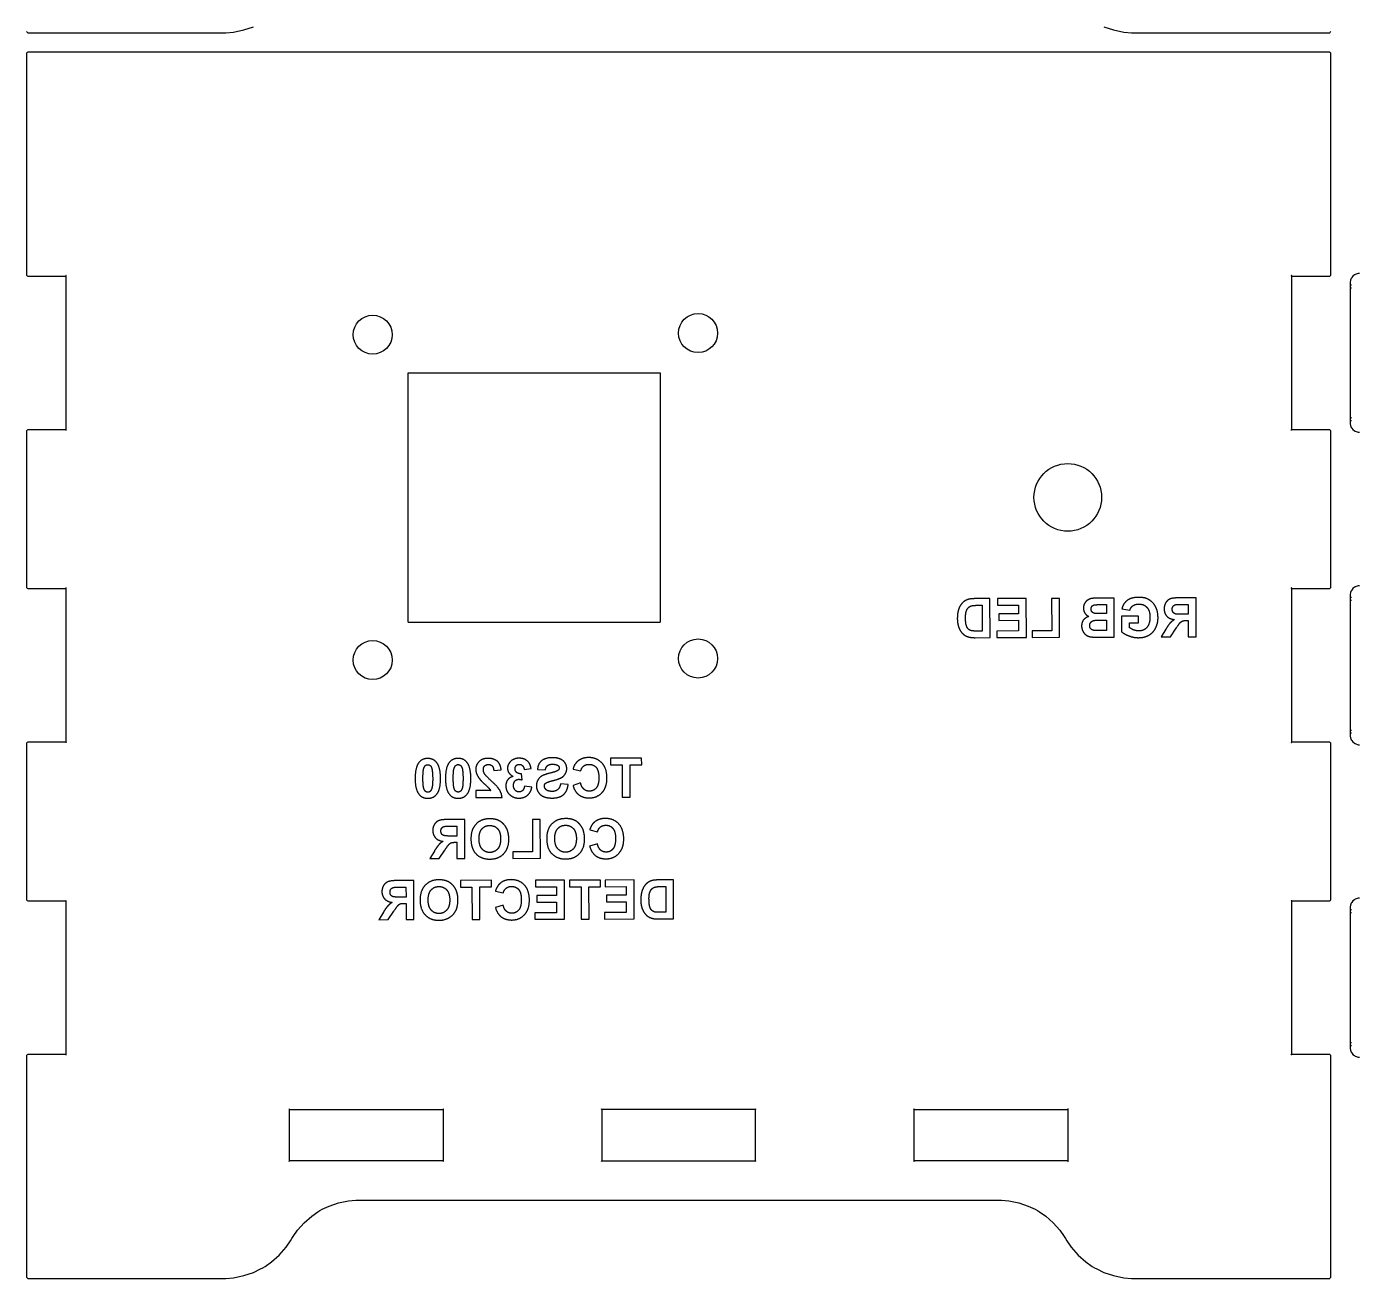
# Model space of a CAD drawing. Header units: millimetres. Extents: x 10 to 222, y 10 to 210.
# Drawn here: x 120 to 222.4, y 114 to 210.2 of the extents above; entities that cross this region are included whole.
import ezdxf

# ---------------------------------------------------------------- set-up
doc = ezdxf.new("R2010")
doc.units = ezdxf.units.MM
doc.layers.get('0').update_dxf_attribs({"linetype": 'CONTINUOUS'})

msp = doc.modelspace()

# ---------------------------------------------------------------- linework, layer by layer
for p, q in [((136.68, 209.91), (137.43, 210.16)), ((202.77, 210.16), (203.52, 209.91)), ((120, 209.8), (120, 209.78)), ((120, 209.78), (120.03, 209.73)), ((120.03, 209.73), (120.08, 209.7)), ((120.08, 209.7), (120.1, 209.7)), ((120.1, 209.7), (123.1, 209.7)), ((123.1, 209.7), (135.1, 209.7)), ((135.1, 209.7), (135.3, 209.7)), ((135.3, 209.7), (135.9, 209.75)), ((135.9, 209.75), (136.68, 209.91)), ((203.52, 209.91), (204.3, 209.75)), ((204.3, 209.75), (204.9, 209.7)), ((204.9, 209.7), (205.1, 209.7)), ((205.1, 209.7), (217.1, 209.7)), ((217.1, 209.7), (220.1, 209.7)), ((220.1, 209.7), (220.12, 209.7)), ((220.12, 209.7), (220.17, 209.73)), ((220.17, 209.73), (220.2, 209.78)), ((220.2, 209.78), (220.2, 209.8)), ((221.72, 190.68), (221.7, 190.54)), ((221.7, 190.54), (221.7, 190.5)), ((221.7, 190.5), (221.7, 190.2)), ((221.78, 190.82), (221.72, 190.68)), ((221.79, 190.85), (221.78, 190.82)), ((221.81, 190.88), (221.79, 190.85)), ((221.91, 191), (221.81, 190.88)), ((222.02, 191.09), (221.91, 191)), ((222.05, 191.11), (222.02, 191.09)), ((222.08, 191.12), (222.05, 191.11)), ((222.31, 191.2), (222.08, 191.12)), ((222.4, 191.2), (222.31, 191.2)), ((221.73, 190.27), (221.7, 190.22)), ((221.7, 190.22), (221.7, 190.2)), ((221.7, 190.2), (221.7, 180)), ((221.7, 190.2), (221.7, 190.18)), ((221.7, 190.18), (221.73, 190.13)), ((221.78, 190.3), (221.73, 190.27)), ((221.73, 190.13), (221.78, 190.1)), ((221.8, 190.3), (221.78, 190.3)), ((221.78, 190.1), (221.8, 190.1)), ((149.32, 164.42), (149.32, 183.58)), ((149.32, 183.58), (168.68, 183.58)), ((168.68, 183.58), (168.68, 164.42)), ((221.73, 180.07), (221.7, 180.02)), ((221.7, 180.02), (221.7, 180)), ((221.7, 180), (221.7, 179.7)), ((221.7, 180), (221.7, 179.98)), ((221.7, 179.98), (221.73, 179.93)), ((221.7, 179.7), (221.7, 179.66)), ((221.7, 179.66), (221.72, 179.52)), ((221.72, 179.52), (221.78, 179.38)), ((221.78, 180.1), (221.73, 180.07)), ((221.73, 179.93), (221.78, 179.9)), ((221.8, 180.1), (221.78, 180.1)), ((221.78, 179.9), (221.8, 179.9)), ((221.78, 179.38), (221.79, 179.35)), ((221.79, 179.35), (221.81, 179.32)), ((221.81, 179.32), (221.91, 179.21)), ((221.91, 179.21), (222.02, 179.11)), ((222.02, 179.11), (222.05, 179.09)), ((222.05, 179.09), (222.08, 179.08)), ((222.08, 179.08), (222.32, 179)), ((222.32, 179), (222.4, 179)), ((221.91, 167), (221.81, 166.88)), ((222.02, 167.09), (221.91, 167)), ((222.05, 167.11), (222.02, 167.09)), ((222.08, 167.12), (222.05, 167.11)), ((222.31, 167.2), (222.08, 167.12)), ((222.4, 167.2), (222.31, 167.2)), ((194.02, 166.23), (192.91, 166.22)), ((194.03, 163.23), (194.02, 166.23)), ((203.56, 166.26), (202.36, 166.26)), ((203.57, 163.26), (203.56, 166.26)), ((209.85, 166.29), (208.57, 166.28)), ((209.86, 163.29), (209.85, 166.29)), ((221.72, 166.68), (221.7, 166.54)), ((221.7, 166.54), (221.7, 166.5)), ((221.7, 166.5), (221.7, 166.2)), ((221.73, 166.27), (221.7, 166.22)), ((221.7, 166.22), (221.7, 166.2)), ((221.7, 166.2), (221.7, 156)), ((221.7, 166.2), (221.7, 166.18)), ((221.7, 166.18), (221.73, 166.13)), ((221.78, 166.82), (221.72, 166.68)), ((221.78, 166.3), (221.73, 166.27)), ((221.73, 166.13), (221.78, 166.1)), ((221.79, 166.85), (221.78, 166.82)), ((221.8, 166.3), (221.78, 166.3)), ((221.78, 166.1), (221.8, 166.1)), ((221.81, 166.88), (221.79, 166.85)), ((193.14, 165.71), (193.42, 165.72)), ((193.42, 165.72), (193.42, 163.73)), ((202.96, 165.07), (202.56, 165.07)), ((202.61, 165.76), (202.96, 165.76)), ((202.96, 165.76), (202.96, 165.07)), ((205.43, 164.88), (204.13, 164.87)), ((204.13, 164.87), (204.13, 163.68)), ((204.16, 165.44), (204.77, 165.33)), ((205.44, 164.37), (205.43, 164.88)), ((208.77, 165.78), (209.24, 165.78)), ((209.25, 165.02), (208.8, 165.02)), ((209.24, 165.78), (209.25, 165.02)), ((149.32, 164.42), (168.68, 164.42)), ((202.47, 164.57), (202.96, 164.57)), ((202.96, 164.57), (202.97, 163.77)), ((204.74, 163.99), (204.74, 164.37)), ((204.74, 164.37), (205.44, 164.37)), ((207.53, 163.87), (207.16, 163.28)), ((207.89, 163.28), (208.32, 163.94)), ((209.13, 164.54), (209.25, 164.54)), ((209.25, 164.54), (209.25, 163.29)), ((192.89, 163.22), (194.03, 163.23)), ((193.42, 163.73), (192.97, 163.73)), ((202.97, 163.77), (202.41, 163.76)), ((202.55, 163.26), (203.57, 163.26)), ((207.16, 163.28), (207.89, 163.28)), ((209.25, 163.29), (209.86, 163.29)), ((221.73, 156.07), (221.7, 156.02)), ((221.7, 156.02), (221.7, 156)), ((221.7, 156), (221.7, 155.7)), ((221.7, 156), (221.7, 155.98)), ((221.7, 155.98), (221.73, 155.93)), ((221.7, 155.7), (221.7, 155.66)), ((221.7, 155.66), (221.72, 155.52)), ((221.78, 156.1), (221.73, 156.07)), ((221.73, 155.93), (221.78, 155.9)), ((221.8, 156.1), (221.78, 156.1)), ((221.78, 155.9), (221.8, 155.9)), ((221.72, 155.52), (221.78, 155.38)), ((221.78, 155.38), (221.79, 155.35)), ((221.79, 155.35), (221.81, 155.32)), ((221.81, 155.32), (221.91, 155.21)), ((221.91, 155.21), (222.02, 155.11)), ((222.02, 155.11), (222.05, 155.09)), ((222.05, 155.09), (222.08, 155.08)), ((222.08, 155.08), (222.32, 155)), ((222.32, 155), (222.4, 155)), ((155.89, 153.01), (156.46, 153.07)), ((158.07, 152.3), (158.01, 152.77)), ((158.23, 153.09), (158.76, 153.18)), ((159.26, 153.09), (159.86, 153.07)), ((161.98, 153.13), (162.58, 152.99)), ((158.81, 151.74), (158.25, 151.81)), ((161.61, 151.93), (161.02, 151.99)), ((162.56, 152.06), (161.98, 151.87)), ((154.52, 151.47), (154.52, 150.94)), ((155.66, 151.47), (154.52, 151.47)), ((154.52, 150.94), (156.53, 150.94)), ((153.66, 149.25), (152.38, 149.25)), ((152.58, 148.74), (153.05, 148.74)), ((153.05, 148.74), (153.05, 147.98)), ((153.66, 146.25), (153.66, 149.25)), ((153.05, 147.98), (152.61, 147.98)), ((152.93, 147.5), (153.06, 147.5)), ((153.06, 147.5), (153.06, 146.25)), ((163.27, 148.45), (163.87, 148.31)), ((151.33, 146.83), (150.97, 146.25)), ((151.69, 146.25), (152.13, 146.9)), ((163.85, 147.38), (163.26, 147.2)), ((150.97, 146.25), (151.69, 146.25)), ((153.06, 146.25), (153.66, 146.25)), ((149.75, 144.56), (148.47, 144.56)), ((149.76, 141.56), (149.75, 144.56)), ((169.7, 144.61), (168.59, 144.61)), ((169.71, 141.61), (169.7, 144.61)), ((148.67, 144.05), (149.14, 144.05)), ((149.14, 144.05), (149.15, 143.29)), ((156.02, 143.75), (156.62, 143.61)), ((168.82, 144.1), (169.1, 144.1)), ((169.1, 144.1), (169.1, 142.12)), ((149.15, 143.29), (148.7, 143.29)), ((149.02, 142.81), (149.15, 142.81)), ((149.15, 142.81), (149.15, 141.56)), ((156.61, 142.68), (156.02, 142.49)), ((221.72, 142.68), (221.7, 142.55)), ((221.7, 142.55), (221.7, 142.5)), ((221.7, 142.5), (221.7, 142.2)), ((221.78, 142.82), (221.72, 142.68)), ((221.79, 142.85), (221.78, 142.82)), ((221.81, 142.88), (221.79, 142.85)), ((221.91, 143), (221.81, 142.88)), ((222.02, 143.09), (221.91, 143)), ((222.05, 143.11), (222.02, 143.09)), ((222.08, 143.12), (222.05, 143.11)), ((222.31, 143.2), (222.08, 143.12)), ((222.4, 143.2), (222.31, 143.2)), ((147.42, 142.14), (147.06, 141.55)), ((147.06, 141.55), (147.78, 141.56)), ((147.78, 141.56), (148.22, 142.21)), ((149.15, 141.56), (149.76, 141.56)), ((168.57, 141.61), (169.71, 141.61)), ((169.1, 142.12), (168.65, 142.12)), ((221.73, 142.27), (221.7, 142.22)), ((221.7, 142.22), (221.7, 142.2)), ((221.7, 142.2), (221.7, 132)), ((221.7, 142.2), (221.7, 142.18)), ((221.7, 142.18), (221.73, 142.13)), ((221.78, 142.3), (221.73, 142.27)), ((221.73, 142.13), (221.78, 142.1)), ((221.8, 142.3), (221.78, 142.3)), ((221.78, 142.1), (221.8, 142.1)), ((221.78, 132.1), (221.73, 132.07)), ((221.8, 132.1), (221.78, 132.1)), ((221.73, 132.07), (221.7, 132.02)), ((221.7, 132.02), (221.7, 132)), ((221.7, 132), (221.7, 131.7)), ((221.7, 132), (221.7, 131.98)), ((221.7, 131.98), (221.73, 131.93)), ((221.7, 131.7), (221.7, 131.66)), ((221.7, 131.66), (221.72, 131.52)), ((221.72, 131.52), (221.78, 131.38)), ((221.73, 131.93), (221.78, 131.9)), ((221.78, 131.9), (221.8, 131.9)), ((221.78, 131.38), (221.79, 131.35)), ((221.79, 131.35), (221.81, 131.32)), ((221.81, 131.32), (221.91, 131.21)), ((221.91, 131.21), (222.02, 131.11)), ((222.02, 131.11), (222.05, 131.09)), ((222.05, 131.09), (222.08, 131.08)), ((222.08, 131.08), (222.32, 131)), ((222.32, 131), (222.4, 131))]:
    msp.add_line(p, q)
for points in [[(220.2, 191.1), (220.2, 208.1), (220.2, 208.12), (220.17, 208.17), (220.12, 208.2), (220.1, 208.2), (217.1, 208.2), (123.1, 208.2), (120.1, 208.2), (120.08, 208.2), (120.03, 208.17), (120, 208.12), (120, 208.1), (120, 191.1), (120, 191.08), (120.03, 191.03), (120.08, 191), (120.1, 191), (123, 191), (123.01, 191), (123.04, 191.01), (123.04, 191.04), (123.01, 191.04), (123, 191.01), (123, 191), (123, 179.2), (120.1, 179.2), (120.08, 179.2), (120.03, 179.17), (120, 179.12), (120, 179.1), (120, 167.1), (120, 167.08), (120.03, 167.03), (120.08, 167), (120.1, 167), (123, 167), (123.01, 167), (123.04, 167.01), (123.04, 167.04), (123.01, 167.04), (123, 167.01), (123, 167), (123, 155.2), (123.01, 155.2), (123.04, 155.19), (123.04, 155.16), (123.01, 155.16), (123, 155.19), (123, 155.2), (120.1, 155.2), (120.08, 155.2), (120.03, 155.17), (120, 155.12), (120, 155.1), (120, 143.1), (120, 143.08), (120.03, 143.03), (120.08, 143), (120.1, 143), (123, 143), (123, 143.01), (123.01, 143.04), (123.04, 143.04), (123.04, 143.02), (123.01, 143), (123, 143), (123, 131.2), (120.1, 131.2), (120.08, 131.2), (120.03, 131.17), (120, 131.12), (120, 131.1), (120, 114.1), (120, 114.08), (120.03, 114.03), (120.08, 114), (120.1, 114), (123.1, 114), (135.1, 114), (135.3, 114), (135.9, 114.05), (136.68, 114.21), (137.43, 114.46), (137.98, 114.72), (138.15, 114.82), (138.32, 114.92), (138.81, 115.26), (139.41, 115.79), (139.94, 116.39), (140.28, 116.88), (140.38, 117.05), (140.48, 117.22), (140.81, 117.69), (141.32, 118.27), (141.9, 118.78), (142.38, 119.11), (142.54, 119.21), (142.71, 119.31), (143.24, 119.55), (143.96, 119.8), (144.72, 119.95), (145.3, 120), (145.49, 120), (194.71, 120), (194.9, 120), (195.48, 119.95), (196.23, 119.8), (196.96, 119.55), (197.49, 119.31), (197.66, 119.21), (197.82, 119.11), (198.3, 118.78), (198.88, 118.27), (199.39, 117.69), (199.72, 117.22), (199.82, 117.05), (199.92, 116.88), (200.26, 116.39), (200.79, 115.79), (201.38, 115.26), (201.88, 114.92), (202.05, 114.82), (202.22, 114.72), (202.77, 114.46), (203.52, 114.21), (204.3, 114.05), (204.9, 114), (205.1, 114), (217.1, 114), (220.1, 114), (220.12, 114), (220.17, 114.03), (220.2, 114.08), (220.2, 114.1), (220.2, 131.1), (220.2, 131.12), (220.17, 131.17), (220.12, 131.2), (220.1, 131.2), (217.2, 131.2), (217.2, 131.19), (217.18, 131.16), (217.16, 131.16), (217.16, 131.19), (217.19, 131.2), (217.2, 131.2), (217.2, 143), (217.19, 143), (217.16, 143.02), (217.16, 143.04), (217.18, 143.04), (217.2, 143.01), (217.2, 143), (220.1, 143), (220.12, 143), (220.17, 143.03), (220.2, 143.08), (220.2, 143.1), (220.2, 155.1), (220.2, 155.12), (220.17, 155.17), (220.12, 155.2), (220.1, 155.2), (217.2, 155.2), (217.19, 155.2), (217.16, 155.19), (217.16, 155.16), (217.18, 155.16), (217.2, 155.19), (217.2, 155.2), (217.2, 167), (220.1, 167), (220.12, 167), (220.17, 167.03), (220.2, 167.08), (220.2, 167.1), (220.2, 179.1), (220.2, 179.12), (220.17, 179.17), (220.12, 179.2), (220.1, 179.2), (217.2, 179.2), (217.2, 179.19), (217.18, 179.16), (217.16, 179.16), (217.16, 179.19), (217.19, 179.2), (217.2, 179.2), (217.2, 191), (217.2, 191.01), (217.18, 191.04), (217.16, 191.04), (217.16, 191.01), (217.19, 191), (217.2, 191), (220.1, 191), (220.12, 191), (220.17, 191.03), (220.2, 191.08)], [(123.04, 179.19), (123.01, 179.2), (123, 179.2), (123, 179.19), (123.01, 179.16), (123.04, 179.16)], [(217.2, 167.01), (217.18, 167.04), (217.16, 167.04), (217.16, 167.01), (217.19, 167), (217.2, 167)], [(196.21, 165.06), (194.71, 165.06), (194.71, 164.55), (196.21, 164.56), (196.22, 163.74), (194.54, 163.73), (194.54, 163.23), (196.82, 163.24), (196.81, 166.24), (194.59, 166.23), (194.59, 165.72), (196.21, 165.73)], [(197.26, 163.24), (199.37, 163.25), (199.36, 166.22), (198.75, 166.22), (198.76, 163.75), (197.25, 163.74)], [(165.77, 150.97), (166.37, 150.97), (166.37, 153.46), (167.26, 153.46), (167.25, 153.97), (164.87, 153.96), (164.87, 153.46), (165.76, 153.46)], [(157.36, 146.77), (157.36, 146.26), (159.47, 146.27), (159.46, 149.24), (158.86, 149.24), (158.86, 146.77)], [(153.33, 144.57), (153.33, 144.06), (154.21, 144.06), (154.22, 141.57), (154.83, 141.57), (154.82, 144.07), (155.71, 144.07), (155.71, 144.58)], [(159.04, 142.09), (159.04, 141.59), (161.32, 141.59), (161.32, 144.59), (159.09, 144.59), (159.09, 144.08), (160.71, 144.08), (160.71, 143.42), (159.21, 143.41), (159.21, 142.91), (160.72, 142.91), (160.72, 142.09)], [(161.71, 144.59), (161.71, 144.08), (162.6, 144.09), (162.6, 141.59), (163.21, 141.6), (163.2, 144.09), (164.09, 144.09), (164.09, 144.6)], [(166.07, 142.93), (166.07, 142.11), (164.4, 142.1), (164.4, 141.6), (166.68, 141.61), (166.67, 144.61), (164.45, 144.6), (164.45, 144.09), (166.07, 144.1), (166.07, 143.43), (164.56, 143.43), (164.56, 142.92)], [(123.01, 131.2), (123, 131.2), (123, 131.19), (123.01, 131.16), (123.04, 131.16), (123.04, 131.19)], [(140.2, 126.97), (152, 126.97), (152.01, 126.97), (152.04, 126.99), (152.04, 127.01), (152.01, 127.02), (152, 126.99), (152, 126.97), (152, 123.03), (152, 123.02), (152.01, 122.98), (152.04, 122.99), (152.04, 123.01), (152.01, 123.03), (152, 123.03), (146.1, 123.03), (140.2, 123.03), (140.2, 123.02), (140.18, 122.98), (140.16, 122.99), (140.16, 123.01), (140.19, 123.03), (140.2, 123.03)], [(140.2, 126.99), (140.18, 127.02), (140.16, 127.01), (140.16, 126.99), (140.19, 126.97), (140.2, 126.97)], [(164.16, 123.01), (164.16, 122.99), (164.18, 122.98), (164.2, 123.02), (164.2, 123.03), (170.1, 123.03), (176, 123.03), (176.01, 123.03), (176.04, 123.01), (176.04, 122.99), (176.01, 122.98), (176, 123.02), (176, 123.03), (176, 126.97), (164.2, 126.97), (164.19, 126.97), (164.16, 126.99), (164.16, 127.01), (164.18, 127.02), (164.2, 126.99), (164.2, 126.97), (164.2, 123.03), (164.19, 123.03)], [(176, 126.97), (176.01, 126.97), (176.04, 126.99), (176.04, 127.01), (176.01, 127.02), (176, 126.99)], [(200.01, 123.03), (200, 123.03), (194.1, 123.03), (188.2, 123.03), (188.19, 123.03), (188.16, 123.01), (188.16, 122.99), (188.18, 122.98), (188.2, 123.02), (188.2, 123.03), (188.2, 126.97), (188.19, 126.97), (188.16, 126.99), (188.16, 127.01), (188.18, 127.02), (188.2, 126.99), (188.2, 126.97), (200, 126.97), (200, 123.03), (200, 123.02), (200.01, 122.98), (200.04, 122.99), (200.04, 123.01)], [(200, 126.97), (200.01, 126.97), (200.04, 126.99), (200.04, 127.01), (200.01, 127.02), (200, 126.99)]]:
    msp.add_lwpolyline(points, close=True)
for centre, radius in [((146.59, 186.5), 1.5), ((171.59, 186.62), 1.5), ((200, 174), 2.6), ((146.59, 161.5), 1.5), ((171.59, 161.62), 1.5)]:
    msp.add_circle(centre, radius)
for points in [[(192.34, 166.16), (192.08, 166.08), (191.89, 165.88)], [(192.91, 166.22), (192.54, 166.22), (192.34, 166.16)], [(201.52, 166.1), (201.38, 166.01), (201.29, 165.85)], [(201.83, 166.23), (201.66, 166.2), (201.52, 166.1)], [(202.36, 166.26), (202.01, 166.26), (201.83, 166.23)], [(204.57, 166.08), (204.25, 165.85), (204.16, 165.44)], [(205.44, 166.32), (204.88, 166.32), (204.57, 166.08)], [(206.16, 166.18), (205.87, 166.32), (205.44, 166.32)], [(206.73, 165.62), (206.54, 165.98), (206.16, 166.18)], [(207.53, 165.91), (207.4, 165.7), (207.4, 165.44)], [(207.87, 166.2), (207.66, 166.12), (207.53, 165.91)], [(208.57, 166.28), (208.09, 166.28), (207.87, 166.2)], [(191.61, 165.4), (191.51, 165.11), (191.51, 164.69)], [(191.89, 165.88), (191.7, 165.68), (191.61, 165.4)], [(192.14, 164.72), (192.14, 165.06), (192.2, 165.25)], [(192.2, 165.25), (192.26, 165.44), (192.37, 165.54)], [(192.37, 165.54), (192.48, 165.65), (192.65, 165.68)], [(192.65, 165.68), (192.77, 165.71), (193.14, 165.71)], [(201.29, 165.85), (201.2, 165.69), (201.2, 165.5)], [(201.2, 165.5), (201.2, 165.29), (201.31, 165.11)], [(201.31, 165.11), (201.43, 164.94), (201.62, 164.85)], [(201.79, 165.42), (201.79, 165.55), (201.86, 165.64)], [(201.88, 165.18), (201.79, 165.27), (201.79, 165.42)], [(201.86, 165.64), (201.94, 165.73), (202.09, 165.75)], [(202.12, 165.08), (201.97, 165.09), (201.88, 165.18)], [(202.09, 165.75), (202.18, 165.76), (202.61, 165.76)], [(202.56, 165.07), (202.21, 165.07), (202.12, 165.08)], [(204.77, 165.33), (204.83, 165.55), (205, 165.68)], [(205, 165.68), (205.18, 165.8), (205.44, 165.8)], [(205.44, 165.8), (205.84, 165.81), (206.07, 165.56)], [(206.07, 165.56), (206.31, 165.3), (206.31, 164.81)], [(206.93, 164.79), (206.93, 165.26), (206.73, 165.62)], [(207.4, 165.44), (207.4, 165.1), (207.6, 164.88)], [(207.6, 164.88), (207.8, 164.66), (208.19, 164.61)], [(208.02, 165.4), (208.02, 165.55), (208.1, 165.65)], [(208.08, 165.18), (208.02, 165.27), (208.02, 165.4)], [(208.25, 165.05), (208.15, 165.09), (208.08, 165.18)], [(208.1, 165.65), (208.18, 165.74), (208.33, 165.77)], [(208.8, 165.02), (208.36, 165.01), (208.25, 165.05)], [(208.33, 165.77), (208.4, 165.78), (208.77, 165.78)], [(191.51, 164.69), (191.51, 164.32), (191.61, 164.05)], [(191.61, 164.05), (191.72, 163.72), (191.93, 163.52)], [(192.2, 164.17), (192.14, 164.37), (192.14, 164.72)], [(192.36, 163.88), (192.26, 163.97), (192.2, 164.17)], [(192.6, 163.75), (192.46, 163.79), (192.36, 163.88)], [(201.2, 164.58), (201.06, 164.38), (201.06, 164.12)], [(201.06, 164.12), (201.06, 163.92), (201.15, 163.73)], [(201.62, 164.85), (201.35, 164.77), (201.2, 164.58)], [(201.68, 164.15), (201.68, 164.29), (201.75, 164.38)], [(201.77, 163.9), (201.68, 164), (201.68, 164.15)], [(201.75, 164.38), (201.81, 164.48), (201.94, 164.52)], [(201.99, 163.78), (201.85, 163.81), (201.77, 163.9)], [(201.94, 164.52), (202.06, 164.57), (202.47, 164.57)], [(205.07, 163.81), (204.88, 163.89), (204.74, 163.99)], [(206.08, 164.01), (205.84, 163.74), (205.45, 163.74)], [(206.31, 164.81), (206.31, 164.28), (206.08, 164.01)], [(206.24, 163.42), (206.59, 163.62), (206.76, 163.99)], [(206.76, 163.99), (206.94, 164.36), (206.93, 164.79)], [(207.87, 164.35), (207.74, 164.22), (207.53, 163.87)], [(208.19, 164.61), (208, 164.49), (207.87, 164.35)], [(208.32, 163.94), (208.55, 164.29), (208.64, 164.38)], [(208.64, 164.38), (208.73, 164.47), (208.82, 164.5)], [(208.82, 164.5), (208.92, 164.54), (209.13, 164.54)], [(191.93, 163.52), (192.09, 163.37), (192.36, 163.28)], [(192.36, 163.28), (192.56, 163.22), (192.89, 163.22)], [(192.97, 163.73), (192.72, 163.73), (192.6, 163.75)], [(201.15, 163.73), (201.25, 163.53), (201.42, 163.42)], [(201.42, 163.42), (201.58, 163.3), (201.82, 163.28)], [(201.82, 163.28), (201.97, 163.26), (202.55, 163.26)], [(202.41, 163.76), (202.08, 163.76), (201.99, 163.78)], [(204.13, 163.68), (204.32, 163.5), (204.69, 163.36)], [(204.69, 163.36), (205.05, 163.22), (205.42, 163.22)], [(205.45, 163.74), (205.26, 163.74), (205.07, 163.81)], [(205.42, 163.22), (205.89, 163.22), (206.24, 163.42)], [(150.14, 153.63), (149.85, 153.26), (149.85, 152.4)], [(150.82, 153.94), (150.38, 153.94), (150.14, 153.63)], [(151.5, 153.63), (151.26, 153.94), (150.82, 153.94)], [(151.8, 152.42), (151.8, 153.26), (151.5, 153.63)], [(152.47, 153.63), (152.18, 153.26), (152.18, 152.41)], [(153.15, 153.95), (152.71, 153.94), (152.47, 153.63)], [(153.83, 153.64), (153.59, 153.95), (153.15, 153.95)], [(154.13, 152.42), (154.13, 153.27), (153.83, 153.64)], [(154.77, 153.71), (154.51, 153.47), (154.51, 153.11)], [(155.46, 153.95), (155.02, 153.95), (154.77, 153.71)], [(156.14, 153.75), (155.87, 153.95), (155.46, 153.95)], [(156.46, 153.07), (156.41, 153.54), (156.14, 153.75)], [(157.16, 153.69), (156.95, 153.46), (156.95, 153.19)], [(157.84, 153.96), (157.41, 153.96), (157.16, 153.69)], [(158.28, 153.87), (158.08, 153.96), (157.84, 153.96)], [(158.6, 153.61), (158.48, 153.77), (158.28, 153.87)], [(158.76, 153.18), (158.71, 153.45), (158.6, 153.61)], [(159.55, 153.75), (159.27, 153.51), (159.26, 153.09)], [(160.4, 154), (159.84, 154), (159.55, 153.75)], [(160.99, 153.9), (160.75, 154), (160.4, 154)], [(161.37, 153.6), (161.24, 153.8), (160.99, 153.9)], [(162.29, 153.68), (162.08, 153.49), (161.98, 153.13)], [(163.18, 154.01), (162.63, 154.01), (162.29, 153.68)], [(164.2, 153.6), (163.81, 154.01), (163.18, 154.01)], [(164.59, 152.44), (164.59, 153.19), (164.2, 153.6)], [(150.45, 152.41), (150.45, 152.93), (150.5, 153.13)], [(150.5, 153.13), (150.56, 153.33), (150.64, 153.4)], [(150.64, 153.4), (150.72, 153.46), (150.82, 153.46)], [(150.82, 153.46), (150.93, 153.46), (151.01, 153.4)], [(151.01, 153.4), (151.09, 153.33), (151.13, 153.16)], [(151.13, 153.16), (151.19, 152.94), (151.2, 152.41)], [(152.78, 152.41), (152.78, 152.94), (152.83, 153.14)], [(152.83, 153.14), (152.89, 153.34), (152.97, 153.4)], [(152.97, 153.4), (153.05, 153.47), (153.15, 153.47)], [(153.15, 153.47), (153.26, 153.47), (153.34, 153.4)], [(153.34, 153.4), (153.42, 153.34), (153.47, 153.17)], [(153.47, 153.17), (153.53, 152.94), (153.53, 152.41)], [(154.51, 153.11), (154.51, 152.91), (154.59, 152.73)], [(154.59, 152.73), (154.66, 152.55), (154.82, 152.35)], [(155.09, 153.08), (155.09, 153.27), (155.19, 153.37)], [(155.21, 152.72), (155.09, 152.9), (155.09, 153.08)], [(155.19, 153.37), (155.3, 153.47), (155.48, 153.48)], [(155.69, 152.23), (155.3, 152.59), (155.21, 152.72)], [(155.48, 153.48), (155.66, 153.48), (155.77, 153.37)], [(155.77, 153.37), (155.87, 153.26), (155.89, 153.01)], [(156.95, 153.19), (156.95, 152.79), (157.38, 152.56)], [(157.53, 153.15), (157.53, 153.3), (157.62, 153.4)], [(157.65, 152.87), (157.53, 152.98), (157.53, 153.15)], [(157.62, 153.4), (157.7, 153.49), (157.85, 153.49)], [(158.01, 152.77), (157.77, 152.76), (157.65, 152.87)], [(157.85, 153.49), (158, 153.49), (158.11, 153.38)], [(158.11, 153.38), (158.21, 153.28), (158.23, 153.09)], [(159.62, 152.61), (159.41, 152.5), (159.29, 152.3)], [(160.27, 152.83), (159.83, 152.72), (159.62, 152.61)], [(159.86, 153.07), (159.9, 153.3), (160.03, 153.4)], [(160.03, 153.4), (160.15, 153.5), (160.41, 153.5)], [(160.83, 153.03), (160.72, 152.93), (160.27, 152.83)], [(160.41, 153.5), (160.67, 153.5), (160.82, 153.4)], [(160.82, 153.4), (160.92, 153.33), (160.92, 153.21)], [(160.92, 153.21), (160.92, 153.1), (160.83, 153.03)], [(161.23, 152.57), (161.5, 152.81), (161.5, 153.17)], [(161.5, 153.17), (161.5, 153.4), (161.37, 153.6)], [(162.58, 152.99), (162.64, 153.22), (162.8, 153.36)], [(162.8, 153.36), (162.97, 153.49), (163.21, 153.49)], [(163.21, 153.49), (163.55, 153.49), (163.76, 153.26)], [(163.76, 153.26), (163.96, 153.02), (163.97, 152.48)], [(149.85, 152.4), (149.85, 151.55), (150.15, 151.18)], [(150.51, 151.66), (150.45, 151.88), (150.45, 152.41)], [(150.64, 151.42), (150.56, 151.49), (150.51, 151.66)], [(151.14, 151.68), (151.09, 151.48), (151.01, 151.42)], [(151.2, 152.41), (151.2, 151.88), (151.14, 151.68)], [(151.53, 151.22), (151.8, 151.55), (151.8, 152.42)], [(152.18, 152.41), (152.18, 151.56), (152.48, 151.19)], [(152.84, 151.66), (152.78, 151.88), (152.78, 152.41)], [(152.97, 151.43), (152.89, 151.49), (152.84, 151.66)], [(153.48, 151.69), (153.42, 151.49), (153.34, 151.43)], [(153.53, 152.41), (153.53, 151.89), (153.48, 151.69)], [(153.86, 151.22), (154.13, 151.56), (154.13, 152.42)], [(154.82, 152.35), (154.92, 152.21), (155.2, 151.96)], [(155.2, 151.96), (155.47, 151.72), (155.54, 151.63)], [(155.54, 151.63), (155.61, 151.55), (155.66, 151.47)], [(156.34, 151.52), (156.17, 151.79), (155.69, 152.23)], [(156.97, 152.31), (156.82, 152.12), (156.82, 151.84)], [(156.82, 151.84), (156.82, 151.45), (157.11, 151.17)], [(157.38, 152.56), (157.12, 152.5), (156.97, 152.31)], [(157.41, 151.87), (157.41, 152.09), (157.52, 152.21)], [(157.53, 151.51), (157.41, 151.64), (157.41, 151.87)], [(157.52, 152.21), (157.64, 152.34), (157.81, 152.34)], [(157.81, 152.34), (157.92, 152.34), (158.07, 152.3)], [(158.25, 151.81), (158.23, 151.6), (158.11, 151.48)], [(158.5, 151.13), (158.77, 151.37), (158.81, 151.74)], [(159.29, 152.3), (159.17, 152.11), (159.17, 151.82)], [(159.17, 151.82), (159.17, 151.57), (159.32, 151.34)], [(159.78, 151.82), (159.78, 151.93), (159.84, 152)], [(159.93, 151.53), (159.78, 151.66), (159.78, 151.82)], [(159.84, 152), (159.9, 152.08), (160.06, 152.13)], [(160.06, 152.13), (160.16, 152.17), (160.54, 152.27)], [(160.81, 151.55), (160.64, 151.41), (160.37, 151.41)], [(160.54, 152.27), (161.03, 152.39), (161.23, 152.57)], [(161.02, 151.99), (160.97, 151.69), (160.81, 151.55)], [(161.25, 151.16), (161.55, 151.43), (161.61, 151.93)], [(161.98, 151.87), (162.11, 151.38), (162.43, 151.15)], [(162.82, 151.58), (162.64, 151.73), (162.56, 152.06)], [(163.23, 151.43), (162.99, 151.43), (162.82, 151.58)], [(163.76, 151.67), (163.56, 151.43), (163.23, 151.43)], [(163.97, 152.48), (163.97, 151.91), (163.76, 151.67)], [(164.21, 151.32), (164.59, 151.73), (164.59, 152.44)], [(150.15, 151.18), (150.39, 150.88), (150.83, 150.88)], [(150.83, 151.35), (150.72, 151.35), (150.64, 151.42)], [(151.01, 151.42), (150.93, 151.35), (150.83, 151.35)], [(150.83, 150.88), (151.27, 150.88), (151.53, 151.22)], [(152.48, 151.19), (152.72, 150.88), (153.16, 150.88)], [(153.16, 151.36), (153.05, 151.36), (152.97, 151.43)], [(153.34, 151.43), (153.26, 151.36), (153.16, 151.36)], [(153.16, 150.88), (153.6, 150.88), (153.86, 151.22)], [(156.53, 150.94), (156.5, 151.25), (156.34, 151.52)], [(157.11, 151.17), (157.4, 150.89), (157.83, 150.89)], [(157.83, 151.37), (157.65, 151.37), (157.53, 151.51)], [(158.11, 151.48), (157.99, 151.37), (157.83, 151.37)], [(157.83, 150.89), (158.23, 150.9), (158.5, 151.13)], [(159.32, 151.34), (159.46, 151.12), (159.72, 151.01)], [(159.72, 151.01), (159.99, 150.9), (160.38, 150.9)], [(160.37, 151.41), (160.08, 151.41), (159.93, 151.53)], [(160.38, 150.9), (160.94, 150.9), (161.25, 151.16)], [(162.43, 151.15), (162.74, 150.91), (163.23, 150.91)], [(163.23, 150.91), (163.82, 150.91), (164.21, 151.32)], [(151.34, 148.88), (151.2, 148.67), (151.21, 148.41)], [(151.68, 149.17), (151.47, 149.09), (151.34, 148.88)], [(152.38, 149.25), (151.9, 149.25), (151.68, 149.17)], [(151.83, 148.37), (151.83, 148.52), (151.91, 148.61)], [(151.91, 148.61), (151.99, 148.71), (152.14, 148.73)], [(152.14, 148.73), (152.21, 148.74), (152.58, 148.74)], [(154.53, 148.9), (154.13, 148.48), (154.14, 147.75)], [(155.59, 149.31), (154.93, 149.31), (154.53, 148.9)], [(154.76, 147.77), (154.76, 148.28), (154.99, 148.54)], [(154.99, 148.54), (155.21, 148.79), (155.59, 148.79)], [(156.24, 149.19), (155.96, 149.31), (155.59, 149.31)], [(155.59, 148.79), (155.96, 148.79), (156.19, 148.54)], [(156.19, 148.54), (156.42, 148.28), (156.42, 147.76)], [(156.63, 148.92), (156.45, 149.1), (156.24, 149.19)], [(156.91, 148.51), (156.8, 148.74), (156.63, 148.92)], [(157.05, 147.74), (157.04, 148.2), (156.91, 148.51)], [(160.35, 148.91), (159.95, 148.5), (159.96, 147.77)], [(161.41, 149.32), (160.75, 149.32), (160.35, 148.91)], [(160.58, 147.78), (160.58, 148.3), (160.81, 148.55)], [(160.81, 148.55), (161.03, 148.81), (161.41, 148.81)], [(162.06, 149.21), (161.78, 149.33), (161.41, 149.32)], [(161.41, 148.81), (161.78, 148.81), (162.01, 148.55)], [(162.01, 148.55), (162.24, 148.3), (162.24, 147.78)], [(162.45, 148.94), (162.27, 149.12), (162.06, 149.21)], [(162.73, 148.53), (162.62, 148.76), (162.45, 148.94)], [(162.87, 147.76), (162.86, 148.22), (162.73, 148.53)], [(163.57, 149), (163.37, 148.81), (163.27, 148.45)], [(164.47, 149.33), (163.92, 149.33), (163.57, 149)], [(163.87, 148.31), (163.92, 148.54), (164.09, 148.68)], [(164.09, 148.68), (164.26, 148.81), (164.5, 148.81)], [(165.49, 148.92), (165.1, 149.33), (164.47, 149.33)], [(164.5, 148.81), (164.83, 148.82), (165.04, 148.58)], [(165.04, 148.58), (165.25, 148.34), (165.25, 147.8)], [(165.88, 147.76), (165.87, 148.51), (165.49, 148.92)], [(151.21, 148.41), (151.21, 148.07), (151.41, 147.85)], [(151.41, 147.85), (151.6, 147.63), (152, 147.57)], [(152, 147.57), (151.8, 147.46), (151.68, 147.32)], [(151.89, 148.14), (151.83, 148.23), (151.83, 148.37)], [(152.06, 148.02), (151.95, 148.05), (151.89, 148.14)], [(152.61, 147.98), (152.17, 147.98), (152.06, 148.02)], [(152.45, 147.34), (152.53, 147.43), (152.63, 147.47)], [(152.63, 147.47), (152.72, 147.5), (152.93, 147.5)], [(154.14, 147.75), (154.14, 147.02), (154.53, 146.61)], [(155, 146.98), (154.76, 147.24), (154.76, 147.77)], [(156.42, 147.76), (156.42, 147.25), (156.19, 146.99)], [(156.65, 146.62), (157.05, 147.03), (157.05, 147.74)], [(159.96, 147.77), (159.96, 147.04), (160.35, 146.63)], [(160.82, 147), (160.58, 147.26), (160.58, 147.78)], [(162.24, 147.78), (162.24, 147.27), (162.01, 147)], [(162.47, 146.63), (162.87, 147.04), (162.87, 147.76)], [(165.25, 147.8), (165.25, 147.23), (165.05, 146.99)], [(165.49, 146.64), (165.88, 147.05), (165.88, 147.76)], [(151.68, 147.32), (151.55, 147.18), (151.33, 146.83)], [(152.13, 146.9), (152.36, 147.25), (152.45, 147.34)], [(154.53, 146.61), (154.93, 146.21), (155.59, 146.21)], [(155.59, 146.72), (155.23, 146.72), (155, 146.98)], [(156.19, 146.99), (155.95, 146.73), (155.59, 146.72)], [(155.59, 146.21), (156.26, 146.21), (156.65, 146.62)], [(160.35, 146.63), (160.75, 146.22), (161.41, 146.22)], [(161.41, 146.74), (161.05, 146.74), (160.82, 147)], [(162.01, 147), (161.77, 146.74), (161.41, 146.74)], [(161.41, 146.22), (162.08, 146.22), (162.47, 146.63)], [(163.26, 147.2), (163.4, 146.7), (163.72, 146.47)], [(163.72, 146.47), (164.03, 146.23), (164.51, 146.23)], [(164.1, 146.9), (163.93, 147.05), (163.85, 147.38)], [(164.52, 146.75), (164.28, 146.75), (164.1, 146.9)], [(164.51, 146.23), (165.11, 146.23), (165.49, 146.64)], [(165.05, 146.99), (164.85, 146.75), (164.52, 146.75)], [(147.77, 144.47), (147.56, 144.39), (147.43, 144.19)], [(148.47, 144.56), (147.99, 144.56), (147.77, 144.47)], [(151.68, 144.62), (151.02, 144.62), (150.62, 144.2)], [(152.33, 144.5), (152.05, 144.62), (151.68, 144.62)], [(152.72, 144.23), (152.54, 144.41), (152.33, 144.5)], [(157.22, 144.63), (156.67, 144.63), (156.33, 144.3)], [(158.24, 144.22), (157.85, 144.63), (157.22, 144.63)], [(168.02, 144.55), (167.76, 144.47), (167.57, 144.27)], [(168.59, 144.61), (168.22, 144.61), (168.02, 144.55)], [(147.43, 144.19), (147.3, 143.98), (147.3, 143.71)], [(147.3, 143.71), (147.3, 143.38), (147.5, 143.16)], [(147.92, 143.68), (147.92, 143.83), (148, 143.92)], [(147.98, 143.45), (147.92, 143.54), (147.92, 143.68)], [(148.15, 143.32), (148.04, 143.36), (147.98, 143.45)], [(148, 143.92), (148.08, 144.01), (148.23, 144.04)], [(148.23, 144.04), (148.3, 144.05), (148.67, 144.05)], [(150.62, 144.2), (150.23, 143.79), (150.23, 143.06)], [(150.85, 143.07), (150.85, 143.59), (151.08, 143.84)], [(151.08, 143.84), (151.3, 144.1), (151.68, 144.1)], [(151.68, 144.1), (152.05, 144.1), (152.28, 143.84)], [(152.28, 143.84), (152.51, 143.59), (152.51, 143.07)], [(153, 143.82), (152.9, 144.05), (152.72, 144.23)], [(153.14, 143.05), (153.14, 143.51), (153, 143.82)], [(156.33, 144.3), (156.13, 144.11), (156.02, 143.75)], [(156.62, 143.61), (156.68, 143.84), (156.85, 143.98)], [(156.85, 143.98), (157.01, 144.11), (157.26, 144.11)], [(157.26, 144.11), (157.59, 144.11), (157.8, 143.88)], [(157.8, 143.88), (158.01, 143.64), (158.01, 143.1)], [(158.63, 143.06), (158.63, 143.81), (158.24, 144.22)], [(167.29, 143.79), (167.19, 143.5), (167.19, 143.08)], [(167.57, 144.27), (167.38, 144.07), (167.29, 143.79)], [(167.82, 143.11), (167.81, 143.45), (167.88, 143.64)], [(167.88, 143.64), (167.94, 143.83), (168.05, 143.93)], [(168.05, 143.93), (168.16, 144.04), (168.33, 144.07)], [(168.33, 144.07), (168.45, 144.1), (168.82, 144.1)], [(147.77, 142.63), (147.64, 142.49), (147.42, 142.14)], [(147.5, 143.16), (147.7, 142.94), (148.09, 142.88)], [(148.09, 142.88), (147.9, 142.77), (147.77, 142.63)], [(148.7, 143.29), (148.26, 143.29), (148.15, 143.32)], [(148.22, 142.21), (148.45, 142.56), (148.54, 142.65)], [(148.54, 142.65), (148.62, 142.74), (148.72, 142.78)], [(148.72, 142.78), (148.82, 142.81), (149.02, 142.81)], [(150.23, 143.06), (150.23, 142.33), (150.63, 141.92)], [(151.09, 142.29), (150.85, 142.55), (150.85, 143.07)], [(152.51, 143.07), (152.51, 142.56), (152.28, 142.3)], [(152.75, 141.93), (153.14, 142.33), (153.14, 143.05)], [(156.02, 142.49), (156.16, 142), (156.47, 141.77)], [(156.86, 142.2), (156.68, 142.35), (156.61, 142.68)], [(158.01, 143.1), (158.01, 142.53), (157.8, 142.29)], [(158.25, 141.94), (158.63, 142.35), (158.63, 143.06)], [(167.19, 143.08), (167.19, 142.71), (167.28, 142.44)], [(167.28, 142.44), (167.4, 142.11), (167.61, 141.91)], [(167.88, 142.56), (167.82, 142.76), (167.82, 143.11)], [(168.04, 142.27), (167.94, 142.36), (167.88, 142.56)], [(150.63, 141.92), (151.02, 141.51), (151.68, 141.51)], [(151.68, 142.03), (151.32, 142.03), (151.09, 142.29)], [(152.28, 142.3), (152.05, 142.03), (151.68, 142.03)], [(151.68, 141.51), (152.35, 141.52), (152.75, 141.93)], [(156.47, 141.77), (156.79, 141.53), (157.27, 141.53)], [(157.27, 142.05), (157.03, 142.05), (156.86, 142.2)], [(157.8, 142.29), (157.6, 142.05), (157.27, 142.05)], [(157.27, 141.53), (157.87, 141.53), (158.25, 141.94)], [(167.61, 141.91), (167.76, 141.76), (168.03, 141.67)], [(168.03, 141.67), (168.23, 141.61), (168.57, 141.61)], [(168.28, 142.14), (168.14, 142.18), (168.04, 142.27)], [(168.65, 142.12), (168.4, 142.12), (168.28, 142.14)]]:
    msp.add_open_spline(points, degree=2)

doc.saveas('drawing.dxf')
